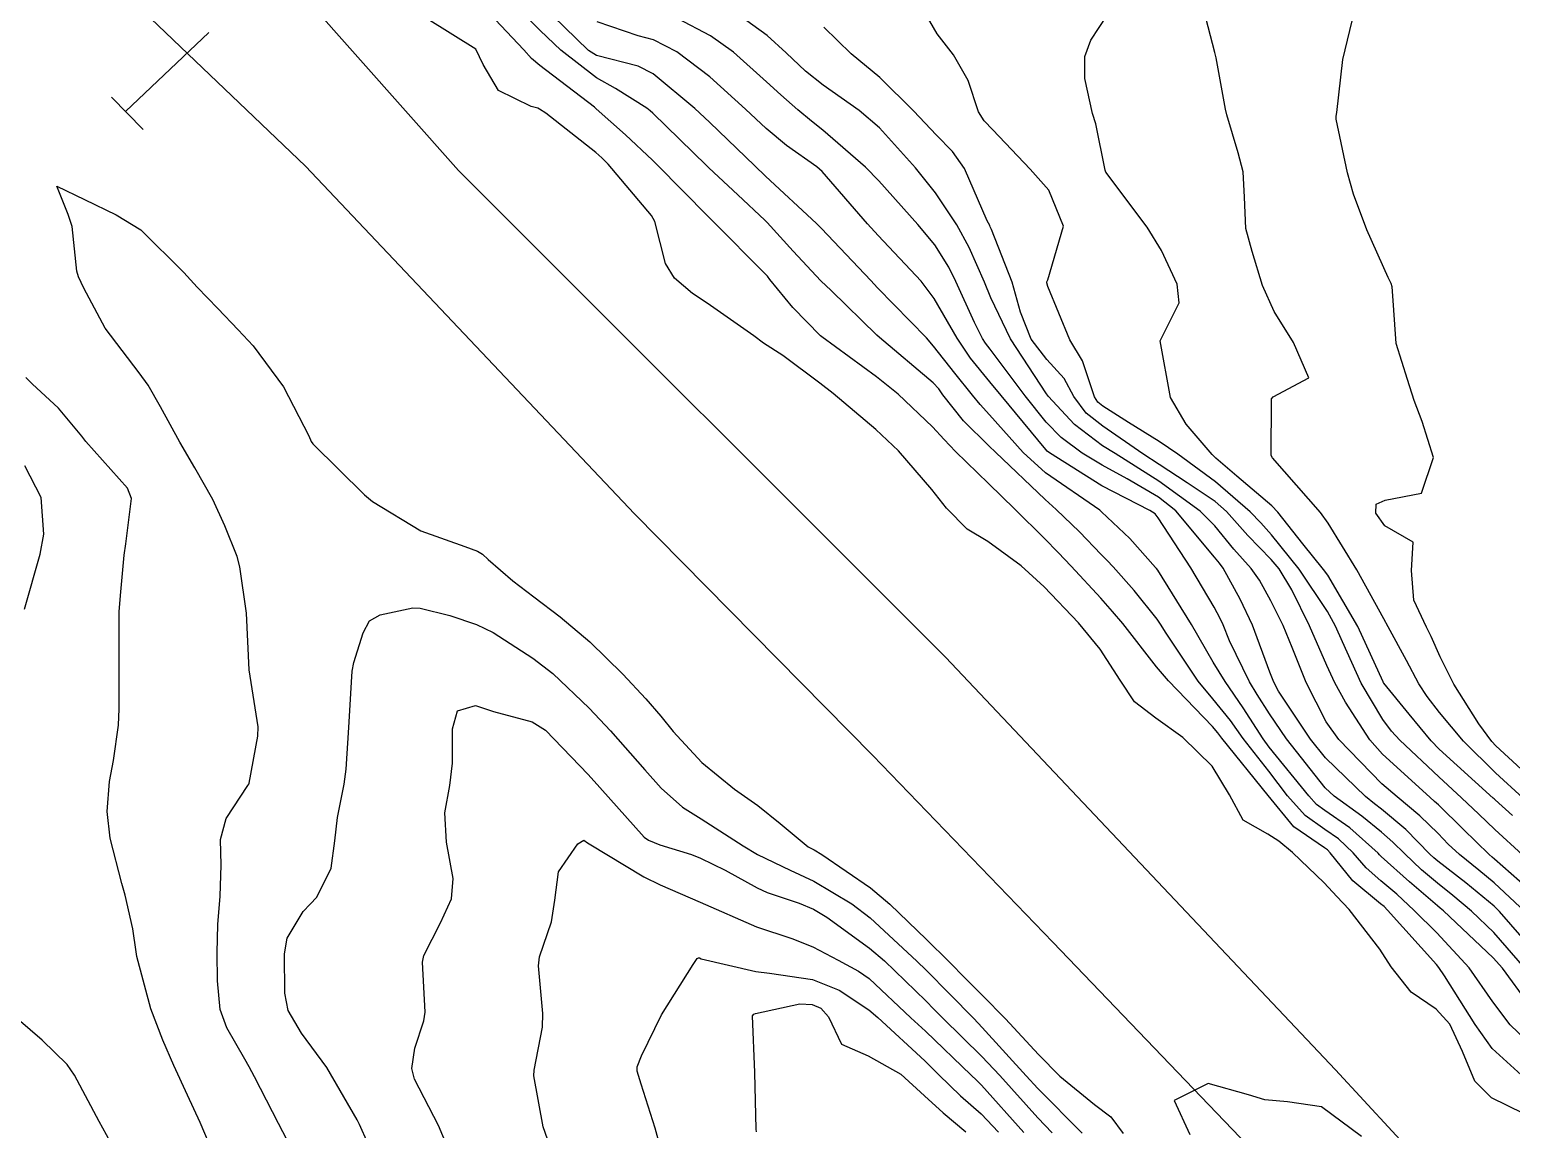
# Model space of a CAD drawing. Header units: metres. Extents: x 298520 to 308411, y 7433745 to 7450750.
# Drawn here: x 300682 to 300734.3, y 7448533.2 to 7448572 of the extents above; entities that cross this region are included whole.
import ezdxf

# ---------------------------------------------------------------- set-up
doc = ezdxf.new("R2010")
doc.units = ezdxf.units.M
doc.header["$LTSCALE"] = 10
for name, color, linetype in [('Curvas de Nivel 1m', 11, 'Continuous'), ('Curvas de Nivel 5m', 15, 'Continuous'), ('Linha Férrea', 251, 'TRACKS'), ('Pórtico', 62, 'Continuous')]:
    doc.layers.add(name, color=color, linetype=linetype)
doc.linetypes.add('TRACKS', pattern='A,0.15,[130,ltypeshp.shx,S=0.25,R=0,X=0,Y=0],0.15', length=0.3)

msp = doc.modelspace()

# ---------------------------------------------------------------- linework, layer by layer
at = {"layer": 'Curvas de Nivel 1m', "flags": 128}
for points, elevation in [([(300735.583, 7448535.534), (300734.224, 7448536.844), (300733.611, 7448537.662), (300732.776, 7448538.858), (300731.641, 7448540.087), (300730.84, 7448540.882), (300730.221, 7448541.454), (300729.663, 7448541.923), (300729.146, 7448542.383), (300728.68, 7448542.91), (300728.173, 7448543.41), (300727.681, 7448543.741), (300726.992, 7448544.233), (300726.375, 7448544.933), (300725.706, 7448545.796), (300724.811, 7448546.954), (300724.355, 7448547.587), (300723.737, 7448548.349), (300723.214, 7448548.975), (300722.087, 7448550.668), (300721.893, 7448550.989), (300721.775, 7448551.164), (300720.96, 7448552.178), (300720.217, 7448553.014), (300720.009, 7448553.231), (300719.797, 7448553.45), (300719.028, 7448554.244), (300718.205, 7448555.034), (300717.818, 7448555.383), (300716.064, 7448557.058), (300715.845, 7448557.266), (300714.938, 7448558.158), (300714.217, 7448559.085), (300714.067, 7448559.289), (300713.867, 7448559.506), (300711.973, 7448561.109), (300711.884, 7448561.191), (300710.274, 7448562.76), (300709.913, 7448563.111), (300708.937, 7448564.158), (300708.014, 7448565.159), (300707.934, 7448565.241), (300706.977, 7448566.14), (300705.962, 7448567.095), (300705.873, 7448567.181), (300703.981, 7448569.021), (300703.888, 7448569.108), (300703.776, 7448569.203), (300702.662, 7448569.892), (300701.993, 7448570.269), (300700.734, 7448571.243), (300700.013, 7448571.937), (300698.696, 7448573.27)], 704), ([(300734.751, 7448540.839), (300733.663, 7448541.858), (300733.121, 7448542.309), (300732.44, 7448542.862), (300732.037, 7448543.227), (300731.68, 7448543.593), (300731.032, 7448544.226), (300730.234, 7448544.892), (300729.7, 7448545.351), (300728.185, 7448546.915), (300727.729, 7448547.536), (300727.033, 7448548.927), (300726.535, 7448550.158), (300726.217, 7448550.936), (300725.782, 7448551.807), (300725.385, 7448552.542), (300725.092, 7448552.951), (300724.479, 7448553.639), (300723.808, 7448554.457), (300723.293, 7448554.975), (300721.829, 7448556.029), (300720.285, 7448557.006), (300719.846, 7448557.285), (300718.859, 7448558.031), (300717.923, 7448559.039), (300717.899, 7448559.075), (300717.864, 7448559.118), (300716.598, 7448561.053), (300715.905, 7448562.503), (300715.68, 7448563.063), (300715.135, 7448564.282), (300714.701, 7448565.078), (300713.95, 7448566.209), (300713.247, 7448567.097), (300711.977, 7448568.501), (300711.262, 7448569.117), (300709.992, 7448570.011), (300709.365, 7448570.507), (300708.686, 7448571.15), (300708.012, 7448571.768), (300706.072, 7448573.18)], 708), ([(300734.685, 7448544.84), (300733.706, 7448545.739), (300732.573, 7448546.861), (300731.733, 7448547.865), (300731.296, 7448548.435), (300730.997, 7448548.881), (300730.569, 7448549.706), (300729.917, 7448550.898), (300729.767, 7448551.175), (300728.819, 7448552.91), (300727.809, 7448554.555), (300727.537, 7448554.923), (300725.842, 7448556.857), (300725.798, 7448556.941), (300725.8, 7448558.878), (300725.803, 7448558.941), (300725.864, 7448559.014), (300727.119, 7448559.679), (300726.575, 7448560.933), (300725.899, 7448562.021), (300725.485, 7448562.946), (300725.118, 7448564.145), (300724.9, 7448564.955), (300724.851, 7448566.055), (300724.807, 7448566.957), (300724.631, 7448567.622), (300724.229, 7448568.966), (300724.186, 7448569.168), (300723.995, 7448570.201), (300723.852, 7448570.972), (300723.811, 7448571.167), (300723.33, 7448572.977)], 712), ([(300734.882, 7448534.837), (300733.59, 7448536.008), (300732.988, 7448536.856), (300731.91, 7448538.577), (300731.712, 7448538.869), (300731.625, 7448538.978), (300729.9, 7448540.896), (300729.774, 7448541.018), (300729.655, 7448541.112), (300728.676, 7448541.923), (300727.874, 7448542.918), (300727.776, 7448543.021), (300727.675, 7448543.089), (300726.59, 7448543.839), (300725.693, 7448544.94), (300724.053, 7448546.965), (300723.91, 7448547.152), (300723.727, 7448547.37), (300722.17, 7448548.986), (300721.75, 7448549.481), (300720.561, 7448551.008), (300720.202, 7448551.438), (300719.782, 7448551.904), (300718.736, 7448553.031), (300718.279, 7448553.514), (300717.803, 7448554.007), (300716.747, 7448555.051), (300715.826, 7448555.956), (300714.661, 7448557.078), (300714.262, 7448557.499), (300713.852, 7448557.95), (300712.64, 7448559.102), (300711.869, 7448559.712), (300709.941, 7448561.13), (300709.893, 7448561.168), (300708.92, 7448562.162), (300708.115, 7448563.157), (300708.022, 7448563.266), (300707.915, 7448563.382), (300706.132, 7448565.178), (300705.936, 7448565.379), (300704.134, 7448567.198), (300703.965, 7448567.366), (300703.023, 7448568.264), (300701.982, 7448569.182), (300701.923, 7448569.231), (300699.998, 7448570.71), (300699.702, 7448570.956), (300699.428, 7448571.259), (300698.025, 7448572.75)], 703), ([(300734.303, 7448544.228), (300733.692, 7448544.789), (300733.66, 7448544.818), (300733.627, 7448544.851), (300731.718, 7448546.575), (300731.431, 7448546.874), (300730.66, 7448547.813), (300729.773, 7448548.9), (300729.758, 7448548.915), (300729.743, 7448548.957), (300728.85, 7448550.909), (300727.791, 7448552.712), (300727.636, 7448552.922), (300726.909, 7448553.821), (300726.024, 7448554.938), (300725.816, 7448555.162), (300724.582, 7448556.209), (300723.841, 7448556.848), (300723.711, 7448556.971), (300722.789, 7448558.045), (300722.239, 7448558.986), (300721.883, 7448560.99), (300722.553, 7448562.334), (300722.474, 7448562.984), (300721.925, 7448564.179), (300721.425, 7448564.995), (300719.962, 7448566.945), (300719.932, 7448567.01), (300719.606, 7448568.642), (300719.496, 7448569.017), (300719.219, 7448570.246), (300719.216, 7448571.022), (300719.427, 7448571.603), (300720.025, 7448572.496)], 711), ([(300734.691, 7448533.71), (300733.567, 7448534.264), (300732.972, 7448534.856), (300732.543, 7448535.906), (300732.091, 7448536.865), (300731.608, 7448537.402), (300730.729, 7448537.998), (300730.023, 7448538.894), (300729.632, 7448539.514), (300728.543, 7448540.911), (300728.115, 7448541.373), (300727.662, 7448541.86), (300726.542, 7448542.931), (300726.067, 7448543.326), (300725.679, 7448543.577), (300724.802, 7448544.071), (300724.322, 7448544.961), (300723.708, 7448545.977), (300722.672, 7448546.981), (300721.73, 7448547.674), (300720.978, 7448548.244), (300720.466, 7448549.009), (300719.759, 7448550.108), (300718.999, 7448551.028), (300717.786, 7448552.303), (300716.971, 7448553.048), (300715.801, 7448553.901), (300715.075, 7448554.341), (300714.34, 7448555.082), (300713.823, 7448555.744), (300712.643, 7448557.102), (300711.85, 7448557.863), (300710.339, 7448559.125), (300709.868, 7448559.494), (300708.563, 7448560.47), (300707.889, 7448560.91), (300707.541, 7448561.164), (300705.904, 7448562.318), (300705.383, 7448562.663), (300704.741, 7448563.198), (300704.428, 7448563.712), (300704.049, 7448565.199), (300703.936, 7448565.416), (300702.405, 7448567.223), (300702.187, 7448567.449), (300701.967, 7448567.639), (300700.209, 7448569.02), (300699.982, 7448569.17), (300699.925, 7448569.194), (300699.685, 7448569.254), (300698.54, 7448569.823), (300697.998, 7448570.739), (300697.736, 7448571.283), (300696.019, 7448572.354)], 702), ([(300734.739, 7448538.839), (300733.642, 7448540.102), (300732.862, 7448540.858), (300732.205, 7448541.411), (300731.663, 7448541.841), (300731.101, 7448542.313), (300730.498, 7448542.888), (300730.079, 7448543.296), (300729.68, 7448543.651), (300728.992, 7448544.213), (300728.02, 7448544.917), (300727.697, 7448545.208), (300726.332, 7448546.934), (300725.732, 7448547.82), (300725.3, 7448548.508), (300725.031, 7448548.951), (300724.325, 7448550.401), (300724.096, 7448550.965), (300723.993, 7448551.185), (300723.779, 7448551.589), (300722.954, 7448552.978), (300721.81, 7448554.735), (300721.697, 7448554.877), (300721.519, 7448554.993), (300719.826, 7448555.875), (300717.971, 7448557.038), (300717.897, 7448557.093), (300717.844, 7448557.148), (300716.266, 7448559.056), (300715.868, 7448559.543), (300715.186, 7448560.381), (300714.712, 7448561.078), (300713.904, 7448562.479), (300713.447, 7448563.095), (300711.929, 7448564.702), (300711.559, 7448565.114), (300709.96, 7448566.961), (300709.77, 7448567.133), (300708.698, 7448567.877), (300707.976, 7448568.484), (300707.252, 7448569.167), (300705.994, 7448570.307), (300704.831, 7448571.192), (300704.009, 7448571.613), (300703.464, 7448571.756), (300702.018, 7448572.248)], 706), ([(300735.359, 7448539.101), (300733.846, 7448540.848), (300733.655, 7448541.038), (300732.658, 7448541.855), (300731.67, 7448542.622), (300731.534, 7448542.735), (300731.394, 7448542.874), (300730.538, 7448543.744), (300729.688, 7448544.454), (300729.437, 7448544.649), (300729.119, 7448544.906), (300727.713, 7448546.272), (300727.183, 7448546.925), (300726.052, 7448548.625), (300725.883, 7448548.939), (300725.748, 7448549.295), (300725.137, 7448550.95), (300724.7, 7448551.874), (300724.104, 7448552.965), (300723.971, 7448553.143), (300723.797, 7448553.353), (300722.425, 7448554.984), (300721.82, 7448555.469), (300720.709, 7448556.122), (300719.837, 7448556.597), (300719.13, 7448557.021), (300718.387, 7448557.571), (300717.854, 7448558.113), (300717.113, 7448559.047), (300715.879, 7448560.696), (300715.722, 7448560.904), (300715.613, 7448561.064), (300715.33, 7448561.63), (300714.67, 7448563.079), (300714.424, 7448563.589), (300713.926, 7448564.38), (300713.334, 7448565.096), (300711.956, 7448566.634), (300711.481, 7448567.115), (300709.976, 7448568.426), (300709.584, 7448568.741), (300709.1, 7448569.143), (300708.503, 7448569.667), (300707.993, 7448570.125), (300706.822, 7448571.172), (300706.012, 7448571.755), (300704.847, 7448572.365)], 707), ([(300734.845, 7448541.654), (300733.671, 7448542.687), (300733.584, 7448542.763), (300733.48, 7448542.852), (300732.571, 7448543.75), (300731.69, 7448544.605), (300731.552, 7448544.732), (300731.393, 7448544.875), (300729.715, 7448546.4), (300729.269, 7448546.905), (300728.419, 7448548.231), (300728.036, 7448548.917), (300727.752, 7448549.527), (300727.151, 7448550.926), (300726.52, 7448552.198), (300726.071, 7448552.937), (300725.796, 7448553.265), (300724.965, 7448554.113), (300724.215, 7448554.964), (300723.818, 7448555.322), (300722.836, 7448555.971), (300721.837, 7448556.619), (300721.27, 7448556.996), (300719.853, 7448557.97), (300719.268, 7448558.43), (300718.829, 7448559.026), (300718.497, 7448559.659), (300717.876, 7448560.326), (300717.324, 7448561.046), (300716.948, 7448561.999), (300716.655, 7448563.053), (300715.932, 7448564.923), (300715.887, 7448565.015), (300715.865, 7448565.061), (300715.78, 7448565.218), (300714.972, 7448567.075), (300714.555, 7448567.667), (300713.975, 7448568.254), (300713.187, 7448569.098), (300711.995, 7448570.28), (300710.976, 7448571.12), (300710.017, 7448572.053)], 709), ([(300735.214, 7448545.321), (300733.721, 7448546.696), (300733.576, 7448546.851), (300733.116, 7448547.47), (300732.241, 7448548.865), (300731.753, 7448549.832), (300731.433, 7448550.549), (300731.274, 7448550.877), (300730.827, 7448551.835), (300730.742, 7448552.886), (300730.803, 7448553.885), (300729.808, 7448554.455), (300729.486, 7448554.903), (300729.494, 7448555.227), (300729.82, 7448555.366), (300731.096, 7448555.608), (300731.518, 7448556.875), (300731.118, 7448558.143), (300730.84, 7448558.885), (300730.603, 7448559.622), (300730.206, 7448560.895), (300730.073, 7448562.735), (300730.062, 7448562.898), (300730.022, 7448563.007), (300729.916, 7448563.219), (300729.165, 7448564.908), (300728.703, 7448566.161), (300728.488, 7448566.915), (300728.086, 7448568.815), (300728.085, 7448568.919), (300728.108, 7448569.042), (300728.319, 7448570.915), (300728.656, 7448572.278)], 713), ([(300691.538, 7448531.888), (300690.777, 7448533.358), (300689.931, 7448535.013), (300689.743, 7448535.368), (300689.586, 7448535.638), (300688.952, 7448536.735), (300688.718, 7448537.383), (300688.625, 7448538.396), (300688.61, 7448539.385), (300688.64, 7448540.383), (300688.722, 7448541.384), (300688.756, 7448542.476), (300688.732, 7448543.384), (300688.936, 7448544.129), (300689.702, 7448545.294), (300689.728, 7448545.344), (300689.738, 7448545.37), (300690.055, 7448547.031), (300690.057, 7448547.367), (300689.743, 7448549.37), (300689.644, 7448551.372), (300689.42, 7448553.006), (300689.315, 7448553.377), (300688.88, 7448554.46), (300688.458, 7448555.39), (300687.829, 7448556.505), (300687.302, 7448557.405), (300686.615, 7448558.653), (300686.186, 7448559.417), (300685.869, 7448559.858), (300684.666, 7448561.432), (300683.907, 7448562.841), (300683.719, 7448563.251), (300683.666, 7448563.444), (300683.504, 7448565.021), (300683.358, 7448565.449), (300682.955, 7448566.448), (300683.941, 7448565.977), (300685.053, 7448565.429), (300685.928, 7448564.901), (300687.434, 7448563.405), (300687.908, 7448562.879), (300688.634, 7448562.123), (300689.36, 7448561.378), (300689.885, 7448560.811), (300690.954, 7448559.359), (300691.846, 7448557.629), (300691.93, 7448557.435), (300691.995, 7448557.348), (300693.816, 7448555.554), (300694.093, 7448555.317), (300695.803, 7448554.286), (300697.356, 7448553.725), (300697.796, 7448553.565), (300697.974, 7448553.457), (300698.179, 7448553.274), (300699.046, 7448552.522), (300699.78, 7448551.951), (300700.711, 7448551.241), (300701.76, 7448550.359), (300702.922, 7448549.218), (300703.734, 7448548.356), (300704.265, 7448547.739), (300704.698, 7448547.195), (300705.707, 7448546.099), (300706.863, 7448545.168), (300707.687, 7448544.585), (300708.479, 7448543.946), (300709.461, 7448543.133), (300709.597, 7448543.056), (300709.672, 7448543.017), (300709.944, 7448542.854), (300711.659, 7448541.686), (300712.344, 7448541.103), (300713.634, 7448539.851), (300714.424, 7448539.078), (300715.022, 7448538.474), (300715.611, 7448537.88), (300716.417, 7448537.052), (300717.584, 7448535.803), (300718.336, 7448535.032), (300719.563, 7448534.033), (300720.142, 7448533.594), (300720.569, 7448533.005)], 702), ([(300688.476, 7448532.32), (300688.013, 7448533.393), (300687.567, 7448534.367), (300687.088, 7448535.405), (300686.693, 7448536.308), (300686.276, 7448537.413), (300685.781, 7448539.259), (300685.756, 7448539.419), (300685.635, 7448540.23), (300685.372, 7448541.423), (300685.248, 7448541.833), (300684.836, 7448543.428), (300684.737, 7448544.38), (300684.812, 7448545.429), (300684.958, 7448546.18), (300685.139, 7448547.426), (300685.154, 7448548), (300685.154, 7448549.426), (300685.153, 7448550.025), (300685.161, 7448551.426), (300685.204, 7448552), (300685.338, 7448553.425), (300685.394, 7448553.827), (300685.598, 7448555.422), (300685.452, 7448555.79), (300683.987, 7448557.439), (300683.845, 7448557.619), (300683.013, 7448558.611), (300682.094, 7448559.467), (300681.866, 7448559.692)], 701), ([(300694.228, 7448532.007), (300693.634, 7448533.329), (300693.555, 7448533.488), (300692.488, 7448535.341), (300691.595, 7448536.552), (300691.116, 7448537.355), (300690.997, 7448537.968), (300690.986, 7448539.356), (300691.079, 7448539.908), (300691.645, 7448540.842), (300691.896, 7448541.101), (300692.135, 7448541.345), (300692.631, 7448542.372), (300692.761, 7448543.339), (300692.862, 7448544.161), (300693.1, 7448545.336), (300693.17, 7448545.866), (300693.262, 7448547.335), (300693.358, 7448548.945), (300693.381, 7448549.325), (300693.44, 7448549.633), (300693.763, 7448550.686), (300693.988, 7448551.1), (300694.368, 7448551.314), (300695.519, 7448551.559), (300695.775, 7448551.549), (300696.821, 7448551.29), (300697.768, 7448550.976), (300698.345, 7448550.69), (300699.751, 7448549.791), (300700.45, 7448549.243), (300701.731, 7448548.022), (300702.488, 7448547.222), (300703.703, 7448545.85), (300704.276, 7448545.201), (300705.027, 7448544.53), (300705.682, 7448544.116), (300707.163, 7448543.165), (300707.67, 7448542.859), (300708.83, 7448542.308), (300709.661, 7448541.917), (300710.998, 7448541.117), (300711.646, 7448540.616), (300713.298, 7448539.093), (300713.62, 7448538.779), (300714.462, 7448537.928), (300715.309, 7448537.064), (300715.598, 7448536.752), (300717.155, 7448535.044), (300717.568, 7448534.596), (300719.129, 7448533.024)], 703), ([(300697.068, 7448531.754), (300696.42, 7448533.291), (300695.577, 7448534.927), (300695.485, 7448535.301), (300695.59, 7448536.021), (300695.91, 7448536.986), (300695.957, 7448537.296), (300695.857, 7448539.061), (300695.901, 7448539.297), (300696.487, 7448540.444), (300696.884, 7448541.288), (300696.935, 7448542.012), (300696.706, 7448543.29), (300696.65, 7448544.324), (300696.817, 7448545.289), (300696.911, 7448546.081), (300696.919, 7448547.288), (300697.09, 7448547.926), (300697.731, 7448548.118), (300698.363, 7448547.905), (300699.726, 7448547.534), (300700.198, 7448547.245), (300701.7, 7448545.675), (300702.11, 7448545.226), (300703.676, 7448543.472), (300703.824, 7448543.358), (300704.229, 7448543.202), (300705.341, 7448542.857), (300705.668, 7448542.73), (300706.533, 7448542.302), (300707.658, 7448541.675), (300708.019, 7448541.517), (300709.141, 7448541.138), (300709.65, 7448540.931), (300710.121, 7448540.65), (300711.63, 7448539.551), (300712.149, 7448539.105), (300713.609, 7448537.688), (300713.908, 7448537.388), (300714.217, 7448537.081), (300715.583, 7448535.724), (300716.217, 7448535.054), (300717.558, 7448533.567), (300718.072, 7448533.035)], 704), ([(300704.379, 7448532.035), (300704.063, 7448533.202), (300703.576, 7448534.748), (300703.433, 7448535.212), (300703.432, 7448535.363), (300703.588, 7448535.753), (300704.294, 7448537.2), (300705.407, 7448538.97), (300705.541, 7448539.181), (300705.593, 7448539.211), (300705.623, 7448539.204), (300705.684, 7448539.179), (300707.619, 7448538.725), (300708.101, 7448538.673), (300709.616, 7448538.447), (300710.553, 7448538.067), (300711.606, 7448537.375), (300711.924, 7448537.107), (300713.58, 7448535.572), (300714.069, 7448535.083), (300714.829, 7448534.335), (300715.559, 7448533.699), (300716.175, 7448533.054)], 706), ([(300707.643, 7448533.068), (300707.623, 7448533.159), (300707.583, 7448535.16), (300707.498, 7448537.161), (300707.544, 7448537.22), (300707.604, 7448537.239), (300709.165, 7448537.587), (300709.607, 7448537.558), (300709.904, 7448537.434), (300710.183, 7448537.131), (300710.632, 7448536.163), (300711.582, 7448535.747), (300712.728, 7448535.098), (300713.565, 7448534.334), (300714.222, 7448533.742), (300715.021, 7448533.068)], 707), ([(300728.98, 7448532.906), (300727.563, 7448533.947), (300726.368, 7448534.129), (300725.565, 7448534.193), (300724.996, 7448534.377), (300723.571, 7448534.769), (300722.377, 7448534.169), (300722.923, 7448532.976)], 701)]:
    msp.add_lwpolyline(points, dxfattribs=dict(at, elevation=elevation))
at = {"layer": 'Curvas de Nivel 5m', "flags": 128}
for points, elevation in [([(300734.658, 7448542.84), (300733.682, 7448543.736), (300733.115, 7448544.284), (300732.503, 7448544.862), (300731.704, 7448545.593), (300730.328, 7448546.891), (300730.039, 7448547.208), (300729.73, 7448547.624), (300728.967, 7448548.908), (300728.315, 7448550.365), (300728.062, 7448550.917), (300727.778, 7448551.428), (300726.785, 7448552.93), (300725.805, 7448554.144), (300725.423, 7448554.559), (300725.047, 7448554.951), (300723.828, 7448556.006), (300722.501, 7448556.983), (300721.847, 7448557.438), (300720.755, 7448558.1), (300719.86, 7448558.68), (300719.676, 7448558.827), (300719.564, 7448559.014), (300719.138, 7448560.284), (300718.693, 7448561.028), (300717.911, 7448562.901), (300717.885, 7448563.04), (300717.884, 7448563.069), (300717.914, 7448563.135), (300718.467, 7448565.032), (300717.952, 7448566.311), (300717.292, 7448567.047), (300715.977, 7448568.438), (300715.672, 7448568.757), (300715.468, 7448569.068), (300715.1, 7448570.179), (300714.584, 7448571.081), (300714.014, 7448571.829), (300713.279, 7448573.098)], 710), ([(300734.876, 7448537.571), (300733.951, 7448538.847), (300733.628, 7448539.211), (300731.869, 7448540.868), (300731.752, 7448540.967), (300731.655, 7448541.047), (300730.667, 7448541.889), (300729.672, 7448542.792), (300729.617, 7448542.845), (300729.562, 7448542.901), (300728.568, 7448543.798), (300727.688, 7448544.406), (300727.393, 7448544.626), (300727.117, 7448544.926), (300725.719, 7448546.647), (300725.511, 7448546.943), (300724.809, 7448548.029), (300724.173, 7448548.964), (300723.753, 7448549.648), (300722.988, 7448550.978), (300721.792, 7448552.896), (300721.752, 7448552.95), (300721.719, 7448552.991), (300720.813, 7448554.015), (300719.812, 7448554.952), (300719.783, 7448554.981), (300719.744, 7448555.011), (300717.832, 7448556.33), (300717.048, 7448557.048), (300715.856, 7448558.38), (300715.534, 7448558.74), (300715.254, 7448559.069), (300714.638, 7448559.845), (300713.88, 7448560.805), (300713.634, 7448561.092), (300711.909, 7448562.864), (300711.674, 7448563.112), (300709.931, 7448564.947), (300709.843, 7448565.042), (300709.751, 7448565.133), (300707.958, 7448566.802), (300707.575, 7448567.164), (300705.978, 7448568.71), (300705.462, 7448569.185), (300703.995, 7448570.414), (300703.468, 7448570.679), (300702.001, 7448571.056), (300701.71, 7448571.233), (300700.027, 7448572.87)], 705), ([(300681.819, 7448551.515), (300682.366, 7448553.461), (300682.504, 7448554.164), (300682.412, 7448555.461), (300681.83, 7448556.58)], 700), ([(300700.414, 7448532.372), (300700.114, 7448533.244), (300699.787, 7448535.041), (300699.793, 7448535.248), (300700.086, 7448536.757), (300700.104, 7448537.245), (300699.944, 7448538.922), (300699.979, 7448539.246), (300700.407, 7448540.476), (300700.521, 7448541.241), (300700.66, 7448542.243), (300701.335, 7448543.233), (300701.543, 7448543.362), (300701.673, 7448543.271), (300701.734, 7448543.229), (300703.661, 7448542.063), (300704.24, 7448541.782), (300705.653, 7448541.18), (300707.64, 7448540.306), (300708.891, 7448539.891), (300709.63, 7448539.594), (300710.517, 7448539.127), (300711.241, 7448538.738), (300711.617, 7448538.476), (300713.087, 7448537.095), (300713.596, 7448536.617), (300715.208, 7448535.065), (300715.398, 7448534.889), (300715.57, 7448534.72), (300717.065, 7448533.045)], 705), ([(300684.845, 7448532.73), (300684.449, 7448533.431), (300683.577, 7448535.071), (300683.32, 7448535.444), (300682.441, 7448536.306), (300681.599, 7448537.034)], 700)]:
    msp.add_lwpolyline(points, dxfattribs=dict(at, elevation=elevation))
at = {"layer": 'Linha Férrea', "flags": 128}
for points in [[(298729.261, 7450749.95), (298734.809, 7450730.65), (298742.343, 7450703.451), (298750.119, 7450676.237), (298757.889, 7450649.199), (298765.189, 7450623.712), (298769.985, 7450606.424), (298776.494, 7450583.287), (298783.055, 7450560.248), (298788.164, 7450542.214), (298793.821, 7450521.584), (298798.125, 7450506.606), (298804.386, 7450484.418), (298809.295, 7450466.837), (298814.551, 7450448.858), (298819.559, 7450431.225), (298826.267, 7450408.649), (298831.926, 7450389.314), (298837.135, 7450370.779), (298842.092, 7450352.398), (298847.802, 7450331.823), (298852.149, 7450316.412), (298858.34, 7450294.769), (298862.969, 7450278.965), (298867.952, 7450260.088), (298870.924, 7450249.95), (298873.722, 7450238.982), (298878.355, 7450222.697), (298882.025, 7450210.358), (298885.603, 7450197.651), (298890.189, 7450181.049), (298894.637, 7450166.006), (298898.995, 7450149.812), (298904.361, 7450131.79), (298908.122, 7450117.709), (298911.93, 7450103.946), (298916.104, 7450089.039), (298920.554, 7450073.399), (298923.212, 7450064.319), (298926.468, 7450052.577), (298930.321, 7450038.956), (298934.723, 7450023.223), (298938.252, 7450011.622), (298941.509, 7449999.193), (298944.399, 7449989.651), (298947.701, 7449977.682), (298952.335, 7449961.49), (298956.967, 7449946.581), (298961.92, 7449929.017), (298965.909, 7449915.258), (298970.082, 7449900.905), (298973.936, 7449887.787), (298977.788, 7449874.853), (298981.549, 7449862.469), (298986.366, 7449847.197), (298989.852, 7449836.37), (298994.575, 7449822.337), (298999.437, 7449807.292), (299004.068, 7449794.269), (299008.7, 7449781.657), (299013.057, 7449770.328), (299018.285, 7449757.718), (299022.322, 7449748.037), (299026.817, 7449737.63), (299031.861, 7449726.852), (299036.814, 7449716.896), (299043.096, 7449705.205), (299047.821, 7449696.534), (299054.335, 7449685.572), (299060.664, 7449675.852), (299069.469, 7449663.104), (299077.541, 7449652.872), (299085.429, 7449643.336), (299089.832, 7449637.784), (299098.728, 7449628.561), (299107.993, 7449618.793), (299117.442, 7449610.031), (299127.077, 7449601.223), (299138.453, 7449591.782), (299150.409, 7449582.651), (299162.779, 7449573.982), (299174.004, 7449567.002), (299185.962, 7449560.295), (299199.698, 7449553.222), (299213.253, 7449547.024), (299227.033, 7449541.5), (299241.999, 7449536.525), (299258.424, 7449531.831), (299277.224, 7449527.814), (299295.935, 7449525.032), (299311.589, 7449523.57), (299326.876, 7449522.883), (299340.975, 7449522.747), (299353.572, 7449523.111), (299369.274, 7449524.069), (299382.826, 7449525.211), (299396.609, 7449526.717), (299414.178, 7449529.501), (299430.969, 7449532.603), (299440.142, 7449534.839), (299451.094, 7449537.487), (299469.666, 7449542.917), (299486.963, 7449547.755), (299510.376, 7449554.83), (299531.414, 7449561.037), (299544.903, 7449564.894), (299559.186, 7449569.068), (299590.197, 7449576.665), (299616.417, 7449582.259), (299645.03, 7449585.805), (299675.251, 7449587.635), (299705.522, 7449586.259), (299732.882, 7449582.825), (299762.581, 7449576.088), (299791.888, 7449566.944), (299816.217, 7449556.896), (299840.774, 7449544.781), (299859.676, 7449534.387), (299878.529, 7449521.308), (299897.376, 7449507.135), (299919.538, 7449486.991), (299927.658, 7449478.626), (299947.133, 7449456.962), (299961.499, 7449437.961), (299971.137, 7449424.784), (299981.869, 7449408.322), (299997.595, 7449383.682), (300016.228, 7449354.96), (300035.864, 7449324.687), (300055.136, 7449295.587), (300073.232, 7449268.397), (300085.868, 7449249.95), (300089.501, 7449244.778), (300101.211, 7449227.647), (300111.197, 7449214.14), (300124.752, 7449194.736), (300135.909, 7449179.759), (300148.296, 7449162.129), (300160.805, 7449144.566), (300173.129, 7449128.481), (300185.523, 7449112.088), (300198.402, 7449095.758), (300207.462, 7449083.98), (300220.094, 7449068.515), (300233.468, 7449051.744), (300246.778, 7449035.349), (300263.478, 7449015.076), (300277.526, 7448998.444), (300292.814, 7448981.501), (300306.688, 7448964.856), (300324.623, 7448944.393), (300340.398, 7448926.517), (300357.9, 7448907.843), (300372.755, 7448891.817), (300392.041, 7448871.054), (300410.717, 7448852.066), (300427.475, 7448834.137), (300439.245, 7448822.858), (300454.898, 7448806.525), (300473.448, 7448788.164), (300493.111, 7448768.808), (300511.705, 7448749.95), (300518.198, 7448743.612), (300525.672, 7448735.984), (300530.889, 7448730.361), (300538.141, 7448723.284), (300543.771, 7448717.624), (300548.924, 7448711.903), (300554.778, 7448706.093), (300562.444, 7448698.573), (300570.483, 7448690.198), (300580.06, 7448680.508), (300590.013, 7448670.628), (300599.102, 7448661.391), (300608.565, 7448651.702), (300616.68, 7448643.32), (300625.581, 7448633.859), (300633.62, 7448625.859), (300641.21, 7448617.858), (300649.582, 7448609.897), (300659.386, 7448599.72), (300667.387, 7448591.231), (300676.098, 7448582.784), (300683.871, 7448574.669), (300691.725, 7448567.153), (300703.33, 7448554.876), (300711.744, 7448546.351), (300718.093, 7448539.767), (300726.506, 7448530.983), (300733.153, 7448523.695), (300741.152, 7448514.418), (300747.426, 7448507.242), (300750.054, 7448504.018), (300758.169, 7448493.99), (300764.854, 7448485.238), (300772.251, 7448475.55), (300781.114, 7448462.855), (300788.178, 7448452.147), (300795.99, 7448439.115), (300802.712, 7448427.661), (300809.137, 7448414.665), (300814.959, 7448402.42), (300819.763, 7448391.601), (300824.722, 7448378.533), (300829.079, 7448366.59), (300833.249, 7448353.858), (300836.592, 7448342.438), (300839.822, 7448330.572), (300842.678, 7448317.912), (300845.758, 7448304.202), (300848.387, 7448291.169), (300849.927, 7448279.903), (300851.843, 7448266.756), (300852.632, 7448254.174), (300852.974, 7448249.95), (300853.718, 7448237.64), (300853.896, 7448226.066), (300854.164, 7448215.145), (300853.836, 7448203.832), (300853.598, 7448192.905), (300852.795, 7448182.25), (300851.991, 7448170.79), (300850.801, 7448159.302), (300849.223, 7448146.768), (300848.151, 7448135.486), (300846.96, 7448124.114), (300845.442, 7448113.546), (300844.222, 7448102.204), (300842.288, 7448090.385), (300840.978, 7448078.33), (300839.608, 7448068.386), (300838.209, 7448056.39), (300836.541, 7448045.166), (300835.023, 7448032.665), (300833.535, 7448020.341), (300832.284, 7448009.205), (300831.094, 7447998.637), (300829.874, 7447985.926), (300828.432, 7447973.713), (300826.546, 7447955.639), (300825.162, 7447943.391), (300824.986, 7447942.247), (300823.836, 7447930.96), (300822.657, 7447919.829), (300821.593, 7447909.075), (300820.243, 7447895.408), (300819.533, 7447885.934), (300818.679, 7447872.07), (300818.298, 7447858.799), (300817.927, 7447851.916), (300817.786, 7447841.862), (300817.933, 7447833.489), (300818.516, 7447815.843), (300820.361, 7447795.876), (300822.449, 7447776.733), (300825.922, 7447758.996), (300827.722, 7447750.217), (300828.687, 7447743.229), (300830.467, 7447731.539), (300833.751, 7447711.152), (300838.977, 7447681.969), (300842.161, 7447664.851), (300846.249, 7447643.566), (300856.898, 7447587.933), (300861.3, 7447564.706), (300863.731, 7447552.015), (300867.081, 7447534.8), (300870.251, 7447518.153), (300879.139, 7447471.406), (300882.717, 7447452.426), (300886.196, 7447433.436), (300890.621, 7447408.952), (300893.065, 7447393.996), (300894.895, 7447382.534), (300896.018, 7447374.923), (300897.056, 7447367.88), (300898.671, 7447355.202), (300899.884, 7447344.173), (300901.155, 7447328.57), (300902.425, 7447306.17), (300902.632, 7447290.927), (300902.643, 7447274.906), (300901.209, 7447249.806), (300899.894, 7447235.454), (300897.424, 7447214.973), (300896.24, 7447207.108, -0.017609), (300893.245, 7447191.067), (300890.79, 7447180.008), (300886.347, 7447162.337), (300883.122, 7447151.267), (300877.521, 7447133.871), (300873.858, 7447123.752), (300865.532, 7447103.056), (300859.822, 7447090.388), (300850.503, 7447071.406), (300846.315, 7447063.106), (300836.805, 7447045.834), (300827.664, 7447031.197), (300815.395, 7447013.014), (300803.069, 7446996.228), (300792.968, 7446983.245), (300781.446, 7446969.292), (300759.63, 7446945.435), (300748.36, 7446933.669), (300737.301, 7446922.447), (300720.178, 7446905.644), (300707.821, 7446893.561), (300697.057, 7446883.028), (300686.376, 7446872.224), (300676.506, 7446862.329), (300660.145, 7446845.845), (300651.989, 7446837.638), (300637.917, 7446823.835), (300624.102, 7446810.419), (300614.955, 7446801.573), (300610.107, 7446796.538), (300599.124, 7446785.64, 0.017844), (300588.776, 7446774.611), (300582.973, 7446768.596), (300572.807, 7446757.15), (300570.635, 7446754.423, -0.018804), (300566.868, 7446749.902, -0.021463), (300565.197, 7446747.771, 0.014089), (300560.744, 7446742.236), (300556.818, 7446737.065), (300549.018, 7446726.402), (300544.903, 7446720.152), (300542.989, 7446717.435), (300540.702, 7446714.014), (300534.516, 7446704.131), (300528.813, 7446694.775), (300525.37, 7446688.688), (300519.775, 7446678.443, 0.017217), (300513.559, 7446666.068), (300510.115, 7446659.471), (300505.35, 7446648.44), (300501.39, 7446638.953, 0.017957), (300498.447, 7446631.125), (300492.383, 7446614.647), (300488.086, 7446600.958), (300484.889, 7446590.082), (300482.448, 7446580.533), (300479.028, 7446566.174), (300474.999, 7446546.195), (300472.245, 7446530.076), (300469.723, 7446510.133), (300467.649, 7446494.09), (300465.343, 7446472.628), (300462.509, 7446448.283), (300460.589, 7446427.75), (300458.173, 7446403.459), (300455.716, 7446377.743), (300453.679, 7446357.578), (300451.179, 7446331.957), (300448.408, 7446302.907), (300446.096, 7446278.461), (300443.948, 7446255.986), (300443.327, 7446249.95), (300441.921, 7446236.026), (300439.714, 7446214.959), (300437.145, 7446189.663), (300434.772, 7446164.489), (300432.986, 7446145.942), (300427.675, 7446092.019), (300425.457, 7446069.071), (300422.052, 7446034.05), (300420.454, 7446017.74), (300416.946, 7445981.751), (300414.159, 7445952.95), (300410.686, 7445916.311), (300408.437, 7445891.812), (300405.718, 7445868.171), (300403.766, 7445842.739), (300401.654, 7445818.651), (300400.337, 7445806.143), (300399.876, 7445801.282), (300399.266, 7445794.558)], [(298905.363, 7450145.031), (298910.207, 7450124.873), (298915.002, 7450108.012), (298921.739, 7450085.266), (298926.98, 7450064.83), (298931.003, 7450051.742), (298934.224, 7450039.953), (298937.65, 7450027.983), (298940.458, 7450017.786), (298943.206, 7450008.624), (298945.866, 7449998.811), (298948.85, 7449988.084), (298952.218, 7449977.183), (298954.849, 7449967.637), (298957.892, 7449956.733), (298961.763, 7449943.848), (298964.896, 7449932.558), (298968.973, 7449920.293), (298972.372, 7449908.382), (298975.8, 7449896.208), (298979.287, 7449884.682), (298982.035, 7449875.079), (298985.463, 7449863.464), (298988.891, 7449853.475), (298994.252, 7449836.792), (298999.642, 7449820.007), (299004.122, 7449806.223), (299009.577, 7449791.55), (299017.072, 7449771.922), (299023.852, 7449755.78), (299031.351, 7449735.099), (299042.615, 7449714.768), (299049.157, 7449702.257), (299057.947, 7449687.795), (299067.128, 7449674.025), (299074.388, 7449663.764), (299083.266, 7449652.271), (299093.226, 7449640.21), (299104.865, 7449628.3), (299116.059, 7449616.929), (299127.188, 7449606.965), (299134.846, 7449600.398), (299146.061, 7449590.999), (299159.8, 7449581.134), (299172.881, 7449572.672), (299188.754, 7449563.553), (299203.487, 7449555.781), (299219.692, 7449548.782), (299229.285, 7449544.979), (299249.695, 7449538.196), (299264.418, 7449534.22), (299286.841, 7449530.183), (299305.276, 7449527.832), (299319.472, 7449527.113), (299340.209, 7449526.73), (299362.575, 7449527.496), (299380.335, 7449528.889), (299402.027, 7449531.43), (299418.393, 7449534.55), (299439.271, 7449538.773), (299455.546, 7449542.61), (299468.219, 7449546.447), (299486.071, 7449551.679), (299502.678, 7449556.429), (299521.873, 7449562.476), (299544.903, 7449569.511), (299558.765, 7449572.874), (299572.65, 7449576.475), (299589.389, 7449580.647), (299603.615, 7449583.903), (299623.713, 7449587.445), (299640.449, 7449589.67), (299657.813, 7449590.983), (299675.925, 7449591.554), (299694.255, 7449591.042), (299708.541, 7449590.126), (299722.182, 7449588.244), (299738.919, 7449585.56), (299759.653, 7449580.821), (299775.25, 7449576.474), (299786.436, 7449572.94), (299797.015, 7449569.282), (299807.003, 7449565.52), (299816.424, 7449561.561), (299823.596, 7449557.979), (299834.148, 7449553.022), (299842.943, 7449548.641), (299850.946, 7449544.045), (299857.58, 7449540.07), (299867.592, 7449534.039), (299879.685, 7449526.144), (299888.765, 7449519.647), (299901.686, 7449509.708), (299911.305, 7449500.703), (299920.635, 7449492.515), (299928.708, 7449484.626), (299935.814, 7449476.733), (299943.925, 7449467.258), (299951.104, 7449459.003), (299957.671, 7449450.784), (299963.484, 7449442.67), (299970.77, 7449432.303), (299976.475, 7449423.904), (299982.432, 7449414.862), (299988.891, 7449404.85), (299995.852, 7449394.443), (300002.312, 7449383.928), (300010.887, 7449370.223), (300018.781, 7449358.239), (300026.569, 7449345.892), (300033.388, 7449335.88), (300041.176, 7449324.037), (300049.358, 7449311.838), (300057.288, 7449299.745), (300065.47, 7449287.364), (300073.508, 7449275.701), (300081.011, 7449264.541), (300090.196, 7449251.298), (300091.164, 7449249.95), (300100.525, 7449236.167), (300109.403, 7449223.951), (300117.162, 7449213.187), (300127.336, 7449198.457), (300139.6, 7449181.446), (300149.952, 7449166.72), (300159.813, 7449153.466), (300168.75, 7449141.382), (300179.779, 7449126.346), (300190.932, 7449112.414), (300203.876, 7449095.222), (300217.308, 7449078.587), (300230.374, 7449062.005), (300242.887, 7449046.162), (300256.877, 7449029.774), (300272.777, 7449010.921), (300288.309, 7448992.868), (300306.303, 7448971.97), (300322.512, 7448953.54), (300337.055, 7448937.024), (300349.196, 7448923.521), (300363.433, 7448907.803), (300372.178, 7448898.27), (300387.649, 7448881.624), (300402.322, 7448866.086), (300417.298, 7448851.105), (300428.763, 7448838.962), (300440.716, 7448827.379), (300454.398, 7448813.148), (300467.461, 7448800.639), (300481.638, 7448785.533), (300502.227, 7448765.254), (300514.06, 7448753.852), (300517.826, 7448749.95), (300528.275, 7448738.976), (300540.783, 7448726.333), (300551.364, 7448715.261), (300568.358, 7448698.083), (300580.431, 7448686.447), (300591.073, 7448675.242), (300605.822, 7448659.996), (300619.827, 7448645.871), (300631.531, 7448633.85), (300641.93, 7448623.388), (300651.196, 7448614.132), (300663.21, 7448601.736), (300675.654, 7448588.967), (300686.366, 7448579.136), (300697.132, 7448567.001), (300714.307, 7448549.82), (300728.065, 7448535.254), (300742.189, 7448519.954), (300754.02, 7448506), (300763.608, 7448493.67), (300772.134, 7448482.969), (300781.594, 7448469.905), (300789.873, 7448457.453), (300798.087, 7448444.138), (300806.367, 7448430.378), (300809.353, 7448423.731), (300815.826, 7448410.715), (300822.176, 7448396.83), (300827.777, 7448382.459), (300832.26, 7448369.325), (300838.297, 7448352.647), (300842.655, 7448335.903), (300846.951, 7448318.72), (300850.061, 7448305.153), (300853.485, 7448286.05), (300855.912, 7448269.922), (300857.341, 7448249.95), (300858.33, 7448231.606), (300857.942, 7448206.205), (300856.925, 7448178.368), (300854.333, 7448156.855), (300851.333, 7448129.708), (300849.095, 7448108.502), (300845.739, 7448085.317), (300843.044, 7448064.17), (300840.396, 7448043.097), (300838.567, 7448030.951), (300837.041, 7448016.016), (300835.11, 7447994.958), (300832.975, 7447975.28), (300830.738, 7447953.623), (300829.108, 7447937.188), (300828.366, 7447933.435), (300827.045, 7447924.743), (300825.629, 7447910.191), (300824.268, 7447895.589), (300822.966, 7447881.617), (300821.953, 7447863.074), (300821.73, 7447846.352), (300821.738, 7447838.346), (300822.298, 7447822.796), (300823.264, 7447806.625), (300824.128, 7447792.391), (300826.211, 7447777.691), (300829.715, 7447760.435), (300831.501, 7447751.07), (300833.495, 7447738.255), (300836.415, 7447720.056), (300862.711, 7447579.549), (300879.787, 7447489.912), (300882.904, 7447473.371), (300886.736, 7447453.399), (300891.84, 7447425.61), (300894.824, 7447408.419), (300897.501, 7447392.308), (300900.259, 7447374.699), (300902.627, 7447356.768), (300903.989, 7447344.999), (300904.86, 7447335.88), (300905.847, 7447322.28), (300906.291, 7447313.022), (300906.573, 7447308.418), (300906.759, 7447298.893), (300906.88, 7447292.725, -0.006984), (300906.844, 7447284.829), (300906.695, 7447276.838), (300906.36, 7447267.883), (300905.744, 7447256.667), (300905.23, 7447249.95), (300904.292, 7447239.525), (300903.012, 7447227.25), (300901.034, 7447212.309), (300899.543, 7447202.921, -0.011988), (300897.909, 7447194.02), (300894.997, 7447180.769), (300891.356, 7447165.387), (300887.457, 7447151.115), (300883.301, 7447137.652), (300876.75, 7447119.219), (300874.099, 7447111.988), (300871.749, 7447106.138, -0.018309), (300868.914, 7447099.764, 0.011681), (300865.826, 7447093.061), (300860.469, 7447081.825), (300851.72, 7447064.422), (300846.208, 7447053.937), (300843.033, 7447048.479), (300836.89, 7447038.137), (300827.206, 7447022.921), (300821.11, 7447014.014), (300814.857, 7447005.089), (300809.628, 7446998.099), (300801.236, 7446986.884), (300791.122, 7446974.407), (300781.425, 7446962.969), (300774.943, 7446955.767), (300762.88, 7446942.762), (300751.299, 7446930.933), (300734.873, 7446914.565), (300727.949, 7446907.628), (300717.868, 7446897.443), (300705.6, 7446885.783), (300698.716, 7446879.048), (300668.127, 7446848.06), (300640.994, 7446821.407), (300627.442, 7446808.23), (300610.345, 7446790.697), (300597.443, 7446778.155), (300592.334, 7446772.486), (300571.229, 7446748.595), (300567.705, 7446744.65), (300564.743, 7446740.8), (300562.62, 7446737.769), (300551.356, 7446722.391), (300544.903, 7446712.981), (300541.869, 7446707.917), (300539.497, 7446704.103, 0.003437), (300530.37, 7446689.205, 0.010632), (300522.744, 7446675.931, 0.016565), (300518.05, 7446666.625, -0.011698), (300511.771, 7446653.868, 0.029635), (300510.132, 7446650.211), (300505.481, 7446638.898), (300500.314, 7446625.471), (300492.316, 7446601.197), (300488.229, 7446587.047), (300485.297, 7446575.185), (300482.347, 7446562.473), (300481.087, 7446556.089, 0.004599), (300479.148, 7446545.763), (300476.443, 7446530.265), (300474.645, 7446518.085), (300472.755, 7446502.987), (300471.297, 7446490.618), (300469.17, 7446472.092), (300467.901, 7446459.793), (300466.767, 7446449.806), (300465.445, 7446435.701), (300463.191, 7446412.592), (300462.659, 7446405.266), (300461.606, 7446397.228), (300459.608, 7446375.419), (300458.167, 7446361.3), (300456.938, 7446349.283), (300454.601, 7446324.341), (300452.383, 7446301.27), (300450.408, 7446280.731), (300448.612, 7446261.944), (300447.444, 7446249.79), (300445.943, 7446235.321), (300443.682, 7446213.965), (300443.009, 7446207.561), (300441.275, 7446189.511), (300439.198, 7446168.049), (300436.473, 7446140.607), (300434.029, 7446115.856), (300431.015, 7446085.098), (300427.797, 7446052.837), (300425.199, 7446025.415), (300423.636, 7446009.727), (300422.457, 7445994.573), (300421.615, 7445989.53), (300419.286, 7445963.664), (300415.807, 7445928.192), (300414.69, 7445917.527), (300413.782, 7445904.921), (300412.247, 7445888.391), (300411.949, 7445886.157), (300411.266, 7445881.618), (300410.692, 7445876.189), (300409.038, 7445857.286), (300407.606, 7445838.578), (300405.212, 7445812.517), (300404.532, 7445804.524), (300403.437, 7445794.141)]]:
    msp.add_lwpolyline(points, format="xyb", dxfattribs=at)
at = {"layer": 'Pórtico'}
for points in [[(300685.382, 7448569.081), (300688.317, 7448571.876)], [(300684.886, 7448569.585), (300686.004, 7448568.449)]]:
    msp.add_lwpolyline(points, dxfattribs=at)

doc.saveas('drawing.dxf')
